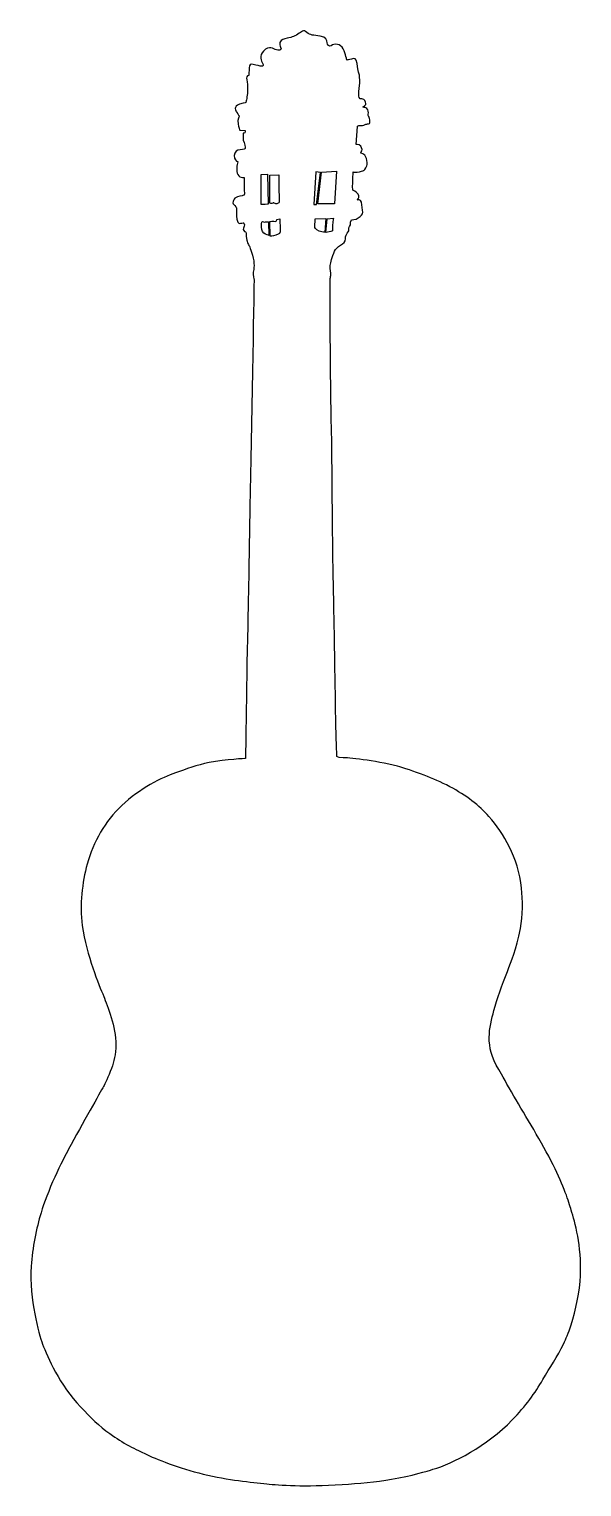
# Model space of a CAD drawing. Header units: centimetres. Extents: x -4 to 4, y -10.6 to 10.6.
import ezdxf

# ---------------------------------------------------------------- set-up
doc = ezdxf.new("R2010")
doc.units = ezdxf.units.CM
doc.header["$MEASUREMENT"] = 0
doc.layers.add('Camada 1', color=7, linetype='Continuous')

msp = doc.modelspace()

# ---------------------------------------------------------------- linework, layer by layer
at = {"layer": 'Camada 1'}
msp.add_open_spline([(-1.00532, 7.89886), (-1.00291, 7.92394), (-1.0058, 7.97329), (-1.0058, 7.97329), (-1.0058, 7.97329), (-1.0058, 7.97329), (-1.01802, 8.00274), (-1.04488, 8.0242), (-1.04488, 8.0242), (-1.07181, 8.04566), (-1.04742, 8.12257), (-0.98908, 8.13445), (-0.98908, 8.13445), (-0.94458, 8.14339), (-0.89288, 8.16017), (-0.89288, 8.16017), (-0.89288, 8.16017), (-0.89288, 8.16017), (-0.88211, 8.17176), (-0.89127, 8.21997), (-0.89127, 8.21997), (-0.90043, 8.26818), (-0.89132, 8.32821), (-0.89132, 8.32821), (-0.89132, 8.32821), (-0.89132, 8.32821), (-0.89428, 8.41401), (-0.89428, 8.41401), (-0.89428, 8.41401), (-0.89428, 8.41401), (-0.93545, 8.41631), (-0.95447, 8.42679), (-0.95447, 8.42679), (-1.00934, 8.45711), (-1.00067, 8.54186), (-0.99752, 8.57744), (-0.99752, 8.57744), (-0.99442, 8.60951), (-0.9845, 8.64602), (-0.9845, 8.64602), (-0.9845, 8.64602), (-0.9845, 8.64602), (-1.01818, 8.64861), (-1.03477, 8.69653), (-1.03477, 8.69653), (-1.05136, 8.7445), (-1.02363, 8.80522), (-0.98278, 8.81038), (-0.98278, 8.81038), (-0.94185, 8.81554), (-0.88264, 8.8288), (-0.88264, 8.8288), (-0.88264, 8.8288), (-0.88264, 8.8288), (-0.86904, 8.86661), (-0.8933, 8.92172), (-0.8933, 8.92172), (-0.91762, 8.97691), (-0.90698, 8.99221), (-0.90775, 9.01456), (-0.90775, 9.01456), (-0.90775, 9.01456), (-0.90921, 9.0556), (-0.90921, 9.0556), (-0.90921, 9.0556), (-0.90921, 9.0556), (-0.89111, 9.0525), (-0.88402, 9.06094), (-0.88402, 9.06094), (-0.87524, 9.0715), (-0.87696, 9.09404), (-0.87696, 9.09404), (-0.87696, 9.09404), (-0.87696, 9.09404), (-0.95551, 9.0988), (-0.95551, 9.0988), (-0.95551, 9.0988), (-0.95551, 9.0988), (-0.9748, 9.15058), (-0.98099, 9.18746), (-0.98099, 9.18746), (-0.99488, 9.26533), (-0.96265, 9.30377), (-0.96265, 9.30377), (-0.96265, 9.30377), (-0.96265, 9.30377), (-0.9785, 9.32938), (-0.99805, 9.35486), (-0.99805, 9.35486), (-1.01763, 9.38034), (-1.05711, 9.44244), (-0.96119, 9.47559), (-0.96119, 9.47559), (-0.86874, 9.50726), (-0.86816, 9.4826), (-0.86208, 9.52385), (-0.86208, 9.52385), (-0.85613, 9.56513), (-0.84007, 9.64035), (-0.84271, 9.71488), (-0.84271, 9.71488), (-0.8453, 9.78949), (-0.85774, 9.82638), (-0.85877, 9.85617), (-0.85877, 9.85617), (-0.8598, 9.88602), (-0.82652, 9.89461), (-0.82652, 9.89461), (-0.82652, 9.89461), (-0.82652, 9.89461), (-0.82512, 9.96187), (-0.81919, 10.0032), (-0.81919, 10.0032), (-0.8131, 10.04448), (-0.8139, 10.06686), (-0.76122, 10.05371), (-0.76122, 10.05371), (-0.70849, 10.04067), (-0.66698, 10.0272), (-0.64086, 10.0281), (-0.64086, 10.0281), (-0.61477, 10.02903), (-0.60742, 10.03299), (-0.63149, 10.08067), (-0.63149, 10.08067), (-0.65554, 10.12843), (-0.67856, 10.20693), (-0.5822, 10.27281), (-0.5822, 10.27281), (-0.50206, 10.32792), (-0.45853, 10.25847), (-0.40633, 10.2603), (-0.40633, 10.2603), (-0.35415, 10.26207), (-0.35045, 10.26226), (-0.3668, 10.30271), (-0.3668, 10.30271), (-0.38315, 10.34316), (-0.39641, 10.40248), (-0.30383, 10.42437), (-0.30383, 10.42437), (-0.21133, 10.44622), (-0.17432, 10.45509), (-0.11584, 10.49065), (-0.11584, 10.49065), (-0.05737, 10.52634), (-0.04004, 10.5642), (0.01386, 10.51761), (0.01386, 10.51761), (0.06773, 10.47091), (0.10848, 10.47985), (0.20976, 10.46469), (0.20976, 10.46469), (0.29723, 10.45159), (0.30916, 10.39719), (0.3102, 10.36735), (0.3102, 10.36735), (0.31123, 10.33756), (0.34174, 10.30618), (0.36769, 10.32459), (0.36769, 10.32459), (0.41135, 10.35597), (0.50453, 10.35925), (0.54102, 10.27839), (0.54102, 10.27839), (0.5774, 10.19753), (0.59518, 10.11599), (0.59518, 10.11599), (0.59518, 10.11599), (0.59518, 10.11599), (0.63595, 10.12372), (0.65974, 10.13089), (0.65974, 10.13089), (0.70054, 10.1433), (0.73486, 10.15121), (0.74234, 10.06892), (0.74234, 10.06892), (0.75438, 9.93867), (0.77737, 9.92075), (0.77872, 9.8835), (0.77872, 9.8835), (0.78002, 9.84619), (0.78457, 9.82397), (0.78227, 9.78277), (0.78227, 9.78277), (0.77997, 9.74168), (0.76745, 9.6703), (0.76907, 9.62553), (0.76907, 9.62553), (0.77063, 9.58082), (0.76793, 9.55086), (0.81267, 9.5524), (0.81267, 9.5524), (0.85741, 9.55394), (0.86638, 9.50948), (0.87085, 9.48721), (0.87085, 9.48721), (0.87545, 9.46501), (0.85344, 9.45303), (0.83503, 9.4449), (0.83503, 9.4449), (0.81669, 9.4368), (0.83942, 9.42638), (0.85813, 9.42707), (0.85813, 9.42707), (0.8767, 9.42771), (0.89612, 9.40596), (0.90459, 9.37646), (0.90459, 9.37646), (0.91308, 9.34685), (0.89938, 9.31275), (0.89938, 9.31275), (0.89938, 9.31275), (0.89938, 9.31275), (0.92253, 9.29119), (0.9233, 9.2688), (0.9233, 9.2688), (0.92412, 9.24642), (0.94039, 9.20596), (0.92206, 9.19787), (0.92206, 9.19787), (0.9037, 9.18972), (0.88512, 9.18909), (0.87018, 9.18858), (0.87018, 9.18858), (0.85526, 9.188), (0.83764, 9.1576), (0.7925, 9.16723), (0.7925, 9.16723), (0.75607, 9.1748), (0.74816, 9.15442), (0.74816, 9.15442), (0.74816, 9.15442), (0.74816, 9.15442), (0.73115, 8.89256), (0.73115, 8.89256), (0.73115, 8.89256), (0.73115, 8.89256), (0.80928, 8.9006), (0.81449, 8.8229), (0.81449, 8.8229), (0.81642, 8.79589), (0.79152, 8.76771), (0.79152, 8.76771), (0.79152, 8.76771), (0.79152, 8.76771), (0.85841, 8.7738), (0.88013, 8.68868), (0.88013, 8.68868), (0.88876, 8.65465), (0.89728, 8.60994), (0.88592, 8.58155), (0.88592, 8.58155), (0.86877, 8.53874), (0.84134, 8.51562), (0.84134, 8.51562), (0.84134, 8.51562), (0.84134, 8.51562), (0.82298, 8.50752), (0.7785, 8.49847), (0.7785, 8.49847), (0.73402, 8.48953), (0.68531, 8.49524), (0.68531, 8.49524), (0.68531, 8.49524), (0.68531, 8.49524), (0.68145, 8.39057), (0.68145, 8.39057), (0.68145, 8.39057), (0.68145, 8.39057), (0.68277, 8.35326), (0.68277, 8.35326), (0.68277, 8.35326), (0.6833, 8.33836), (0.67756, 8.28963), (0.67756, 8.28963), (0.67756, 8.28963), (0.67756, 8.28963), (0.67962, 8.23002), (0.67962, 8.23002), (0.67962, 8.23002), (0.67962, 8.23002), (0.70222, 8.22338), (0.70222, 8.22338), (0.70222, 8.22338), (0.70222, 8.22338), (0.76802, 8.18274), (0.77022, 8.14729), (0.77022, 8.14729), (0.77242, 8.11194), (0.74434, 8.0867), (0.74434, 8.0867), (0.74434, 8.0867), (0.74434, 8.0867), (0.79585, 8.10713), (0.80504, 8.05892), (0.80504, 8.05892), (0.81417, 8.01071), (0.82398, 7.94391), (0.82512, 7.91028), (0.82512, 7.91028), (0.82628, 7.87676), (0.7971, 7.85707), (0.76072, 7.82971), (0.76072, 7.82971), (0.72434, 7.80227), (0.66097, 7.8001), (0.66097, 7.8001), (0.66097, 7.8001), (0.66097, 7.8001), (0.64711, 7.76967), (0.64711, 7.76967), (0.64711, 7.76967), (0.64711, 7.76967), (0.65581, 7.73639), (0.63446, 7.7058), (0.63446, 7.7058), (0.61311, 7.67521), (0.63271, 7.64973), (0.61483, 7.62666), (0.61483, 7.62666), (0.59694, 7.60369), (0.57226, 7.56176), (0.57363, 7.5245), (0.57363, 7.5245), (0.57487, 7.48719), (0.54241, 7.45621), (0.50217, 7.43235), (0.50217, 7.43235), (0.46195, 7.40859), (0.42489, 7.38724), (0.39152, 7.28664), (0.39152, 7.28664), (0.33069, 7.10535), (0.35794, 7.0727), (0.35794, 7.0727), (0.35794, 7.0727), (0.35794, 7.0727), (0.36278, 7.04815), (0.36175, 7.00986), (0.36175, 7.00986), (0.36151, 6.99208), (0.35394, 6.97411), (0.35479, 6.94938), (0.35479, 6.94938), (0.35558, 6.9261), (0.35085, 6.69469), (0.3522, 6.44162), (0.3522, 6.44162), (0.35559, 5.84422), (0.36654, 4.90259), (0.374, 4.68772), (0.374, 4.68772), (0.37895, 4.54746), (0.38085, 4.00504), (0.38665, 3.41142), (0.38665, 3.41142), (0.39358, 2.71099), (0.41176, 1.95732), (0.41345, 1.84818), (0.41345, 1.84818), (0.41596, 1.69565), (0.42951, 0.72696), (0.44107, 0.27002), (0.44107, 0.27002), (0.4448, 0.12286), (0.45073, 0.03139), (0.45073, 0.03139), (0.45073, 0.03139), (0.45073, 0.03139), (0.44033, 0.00866), (0.54114, 0.00845), (0.54114, 0.00845), (0.59242, 0.00832), (0.99916, -0.02851), (1.32664, -0.11458), (1.32664, -0.11458), (1.41538, -0.13789), (1.57135, -0.18935), (1.71367, -0.24388), (1.71367, -0.24388), (1.84279, -0.29354), (1.95608, -0.34365), (2.08575, -0.41178), (2.08575, -0.41178), (2.32197, -0.53561), (2.51607, -0.68364), (2.65344, -0.84363), (2.65344, -0.84363), (2.86915, -1.09483), (3.07643, -1.42712), (3.12413, -1.88294), (3.12413, -1.88294), (3.1417, -2.05198), (3.14847, -2.2795), (3.1095, -2.46658), (3.1095, -2.46658), (3.04378, -2.78268), (2.98123, -2.92976), (2.92016, -3.08986), (2.92016, -3.08986), (2.84724, -3.28023), (2.76623, -3.49118), (2.7254, -3.65221), (2.7254, -3.65221), (2.6597, -3.90843), (2.58639, -4.161), (2.79636, -4.50838), (2.79636, -4.50838), (2.84412, -4.5872), (2.91603, -4.72817), (3.01464, -4.89507), (3.01464, -4.89507), (3.18694, -5.18677), (3.41874, -5.56597), (3.58381, -5.89041), (3.58381, -5.89041), (3.74039, -6.19783), (3.81045, -6.42775), (3.8454, -6.54742), (3.8454, -6.54742), (3.89652, -6.7213), (3.99955, -7.05973), (3.97976, -7.49558), (3.97976, -7.49558), (3.96928, -7.72275), (3.91036, -8.00149), (3.84601, -8.2081), (3.84601, -8.2081), (3.80807, -8.32991), (3.7656, -8.41911), (3.7374, -8.4775), (3.7374, -8.4775), (3.64236, -8.67469), (3.53798, -8.82564), (3.43583, -9.00021), (3.43583, -9.00021), (3.32063, -9.19669), (3.18686, -9.38552), (2.99234, -9.58613), (2.99234, -9.58613), (2.62481, -9.96491), (2.1262, -10.22118), (1.84167, -10.30212), (1.84167, -10.30212), (1.76544, -10.32371), (1.53026, -10.39647), (1.24392, -10.44574), (1.24392, -10.44574), (1.01871, -10.48434), (0.76198, -10.50712), (0.52759, -10.5216), (0.52759, -10.5216), (-0.02216, -10.55592), (-0.38152, -10.53327), (-0.5658, -10.51308), (-0.5658, -10.51308), (-0.79713, -10.48787), (-1.1147, -10.4595), (-1.48893, -10.36994), (-1.48893, -10.36994), (-1.82437, -10.28948), (-2.18732, -10.14901), (-2.32401, -10.07797), (-2.32401, -10.07797), (-2.3646, -10.05699), (-2.47059, -10.00939), (-2.56047, -9.96076), (-2.56047, -9.96076), (-2.6558, -9.90903), (-2.737, -9.85466), (-2.83881, -9.78428), (-2.83881, -9.78428), (-2.99801, -9.67405), (-3.11414, -9.55428), (-3.26262, -9.39868), (-3.26262, -9.39868), (-3.56678, -9.07959), (-3.74273, -8.67718), (-3.81266, -8.48737), (-3.81266, -8.48737), (-3.86904, -8.33322), (-4.00829, -7.84695), (-3.97816, -7.35897), (-3.97816, -7.35897), (-3.96186, -7.09264), (-3.90471, -6.81038), (-3.83566, -6.58382), (-3.83566, -6.58382), (-3.79428, -6.44751), (-3.7175, -6.24719), (-3.63807, -6.07032), (-3.63807, -6.07032), (-3.55687, -5.88993), (-3.47302, -5.7339), (-3.43688, -5.66575), (-3.43688, -5.66575), (-3.23844, -5.28986), (-2.97571, -4.83697), (-2.93142, -4.75701), (-2.93142, -4.75701), (-2.91316, -4.72388), (-2.85792, -4.61019), (-2.8158, -4.49378), (-2.8158, -4.49378), (-2.77878, -4.39094), (-2.75331, -4.29251), (-2.7518, -4.14993), (-2.7518, -4.14993), (-2.74915, -3.89765), (-2.87645, -3.58407), (-2.92852, -3.45029), (-2.92852, -3.45029), (-2.99668, -3.27511), (-3.17752, -2.86614), (-3.238, -2.42254), (-3.238, -2.42254), (-3.27935, -2.12023), (-3.24104, -1.80114), (-3.16717, -1.53227), (-3.16717, -1.53227), (-3.07816, -1.20837), (-2.90886, -0.91267), (-2.66568, -0.68277), (-2.66568, -0.68277), (-2.41046, -0.44166), (-2.0791, -0.27282), (-1.88836, -0.21089), (-1.88836, -0.21089), (-1.73099, -0.15964), (-1.58189, -0.09569), (-1.40084, -0.06251), (-1.40084, -0.06251), (-1.15279, -0.01721), (-0.87292, -0.00367), (-0.87292, -0.00367), (-0.87292, -0.00367), (-0.87292, -0.00367), (-0.85858, 1.18976), (-0.83781, 2.08437), (-0.83781, 2.08437), (-0.8276, 2.52059), (-0.82347, 2.89683), (-0.82127, 3.00705), (-0.82127, 3.00705), (-0.8195, 3.09669), (-0.81421, 3.45364), (-0.80553, 3.8739), (-0.80553, 3.8739), (-0.78174, 5.02875), (-0.74941, 6.93693), (-0.74941, 6.93693), (-0.74941, 6.93693), (-0.74941, 6.93693), (-0.76669, 7.0035), (-0.76068, 7.04475), (-0.76068, 7.04475), (-0.75462, 7.08603), (-0.7352, 7.16889), (-0.77304, 7.29071), (-0.77304, 7.29071), (-0.81085, 7.41255), (-0.81458, 7.41244), (-0.83863, 7.46018), (-0.83863, 7.46018), (-0.86273, 7.50781), (-0.86676, 7.62338), (-0.86676, 7.62338), (-0.86676, 7.62338), (-0.86676, 7.62338), (-0.9047, 7.64071), (-0.90547, 7.66315), (-0.90547, 7.66315), (-0.90624, 7.68548), (-0.88825, 7.70482), (-0.88904, 7.72713), (-0.88904, 7.72713), (-0.88983, 7.74951), (-0.90145, 7.76031), (-0.90145, 7.76031), (-0.90145, 7.76031), (-0.90145, 7.76031), (-0.94574, 7.74758), (-0.96458, 7.75068), (-0.96458, 7.75068), (-0.99982, 7.75646), (-1.00948, 7.85229), (-1.00532, 7.89886)], degree=3, knots=[0, 0, 0, 0, 0.00675676, 0.00675676, 0.00675676, 0.00675676, 0.01351351, 0.01351351, 0.01351351, 0.01351351, 0.02027027, 0.02027027, 0.02027027, 0.02027027, 0.02702703, 0.02702703, 0.02702703, 0.02702703, 0.03378378, 0.03378378, 0.03378378, 0.03378378, 0.04054054, 0.04054054, 0.04054054, 0.04054054, 0.0472973, 0.0472973, 0.0472973, 0.0472973, 0.05405405, 0.05405405, 0.05405405, 0.05405405, 0.06081081, 0.06081081, 0.06081081, 0.06081081, 0.06756757, 0.06756757, 0.06756757, 0.06756757, 0.07432432, 0.07432432, 0.07432432, 0.07432432, 0.08108108, 0.08108108, 0.08108108, 0.08108108, 0.08783784, 0.08783784, 0.08783784, 0.08783784, 0.09459459, 0.09459459, 0.09459459, 0.09459459, 0.10135135, 0.10135135, 0.10135135, 0.10135135, 0.10810811, 0.10810811, 0.10810811, 0.10810811, 0.11486486, 0.11486486, 0.11486486, 0.11486486, 0.12162162, 0.12162162, 0.12162162, 0.12162162, 0.12837838, 0.12837838, 0.12837838, 0.12837838, 0.13513514, 0.13513514, 0.13513514, 0.13513514, 0.14189189, 0.14189189, 0.14189189, 0.14189189, 0.14864865, 0.14864865, 0.14864865, 0.14864865, 0.15540541, 0.15540541, 0.15540541, 0.15540541, 0.16216216, 0.16216216, 0.16216216, 0.16216216, 0.16891892, 0.16891892, 0.16891892, 0.16891892, 0.17567568, 0.17567568, 0.17567568, 0.17567568, 0.18243243, 0.18243243, 0.18243243, 0.18243243, 0.18918919, 0.18918919, 0.18918919, 0.18918919, 0.19594595, 0.19594595, 0.19594595, 0.19594595, 0.2027027, 0.2027027, 0.2027027, 0.2027027, 0.20945946, 0.20945946, 0.20945946, 0.20945946, 0.21621622, 0.21621622, 0.21621622, 0.21621622, 0.22297297, 0.22297297, 0.22297297, 0.22297297, 0.22972973, 0.22972973, 0.22972973, 0.22972973, 0.23648649, 0.23648649, 0.23648649, 0.23648649, 0.24324324, 0.24324324, 0.24324324, 0.24324324, 0.25, 0.25, 0.25, 0.25, 0.25675676, 0.25675676, 0.25675676, 0.25675676, 0.26351351, 0.26351351, 0.26351351, 0.26351351, 0.27027027, 0.27027027, 0.27027027, 0.27027027, 0.27702703, 0.27702703, 0.27702703, 0.27702703, 0.28378378, 0.28378378, 0.28378378, 0.28378378, 0.29054054, 0.29054054, 0.29054054, 0.29054054, 0.2972973, 0.2972973, 0.2972973, 0.2972973, 0.30405405, 0.30405405, 0.30405405, 0.30405405, 0.31081081, 0.31081081, 0.31081081, 0.31081081, 0.31756757, 0.31756757, 0.31756757, 0.31756757, 0.32432432, 0.32432432, 0.32432432, 0.32432432, 0.33108108, 0.33108108, 0.33108108, 0.33108108, 0.33783784, 0.33783784, 0.33783784, 0.33783784, 0.34459459, 0.34459459, 0.34459459, 0.34459459, 0.35135135, 0.35135135, 0.35135135, 0.35135135, 0.35810811, 0.35810811, 0.35810811, 0.35810811, 0.36486486, 0.36486486, 0.36486486, 0.36486486, 0.37162162, 0.37162162, 0.37162162, 0.37162162, 0.37837838, 0.37837838, 0.37837838, 0.37837838, 0.38513514, 0.38513514, 0.38513514, 0.38513514, 0.39189189, 0.39189189, 0.39189189, 0.39189189, 0.39864865, 0.39864865, 0.39864865, 0.39864865, 0.40540541, 0.40540541, 0.40540541, 0.40540541, 0.41216216, 0.41216216, 0.41216216, 0.41216216, 0.41891892, 0.41891892, 0.41891892, 0.41891892, 0.42567568, 0.42567568, 0.42567568, 0.42567568, 0.43243243, 0.43243243, 0.43243243, 0.43243243, 0.43918919, 0.43918919, 0.43918919, 0.43918919, 0.44594595, 0.44594595, 0.44594595, 0.44594595, 0.4527027, 0.4527027, 0.4527027, 0.4527027, 0.45945946, 0.45945946, 0.45945946, 0.45945946, 0.46621622, 0.46621622, 0.46621622, 0.46621622, 0.47297297, 0.47297297, 0.47297297, 0.47297297, 0.47972973, 0.47972973, 0.47972973, 0.47972973, 0.48648649, 0.48648649, 0.48648649, 0.48648649, 0.49324324, 0.49324324, 0.49324324, 0.49324324, 0.5, 0.5, 0.5, 0.5, 0.50675676, 0.50675676, 0.50675676, 0.50675676, 0.51351351, 0.51351351, 0.51351351, 0.51351351, 0.52027027, 0.52027027, 0.52027027, 0.52027027, 0.52702703, 0.52702703, 0.52702703, 0.52702703, 0.53378378, 0.53378378, 0.53378378, 0.53378378, 0.54054054, 0.54054054, 0.54054054, 0.54054054, 0.5472973, 0.5472973, 0.5472973, 0.5472973, 0.55405405, 0.55405405, 0.55405405, 0.55405405, 0.56081081, 0.56081081, 0.56081081, 0.56081081, 0.56756757, 0.56756757, 0.56756757, 0.56756757, 0.57432432, 0.57432432, 0.57432432, 0.57432432, 0.58108108, 0.58108108, 0.58108108, 0.58108108, 0.58783784, 0.58783784, 0.58783784, 0.58783784, 0.59459459, 0.59459459, 0.59459459, 0.59459459, 0.60135135, 0.60135135, 0.60135135, 0.60135135, 0.60810811, 0.60810811, 0.60810811, 0.60810811, 0.61486486, 0.61486486, 0.61486486, 0.61486486, 0.62162162, 0.62162162, 0.62162162, 0.62162162, 0.62837838, 0.62837838, 0.62837838, 0.62837838, 0.63513514, 0.63513514, 0.63513514, 0.63513514, 0.64189189, 0.64189189, 0.64189189, 0.64189189, 0.64864865, 0.64864865, 0.64864865, 0.64864865, 0.65540541, 0.65540541, 0.65540541, 0.65540541, 0.66216216, 0.66216216, 0.66216216, 0.66216216, 0.66891892, 0.66891892, 0.66891892, 0.66891892, 0.67567568, 0.67567568, 0.67567568, 0.67567568, 0.68243243, 0.68243243, 0.68243243, 0.68243243, 0.68918919, 0.68918919, 0.68918919, 0.68918919, 0.69594595, 0.69594595, 0.69594595, 0.69594595, 0.7027027, 0.7027027, 0.7027027, 0.7027027, 0.70945946, 0.70945946, 0.70945946, 0.70945946, 0.71621622, 0.71621622, 0.71621622, 0.71621622, 0.72297297, 0.72297297, 0.72297297, 0.72297297, 0.72972973, 0.72972973, 0.72972973, 0.72972973, 0.73648649, 0.73648649, 0.73648649, 0.73648649, 0.74324324, 0.74324324, 0.74324324, 0.74324324, 0.75, 0.75, 0.75, 0.75, 0.75675676, 0.75675676, 0.75675676, 0.75675676, 0.76351351, 0.76351351, 0.76351351, 0.76351351, 0.77027027, 0.77027027, 0.77027027, 0.77027027, 0.77702703, 0.77702703, 0.77702703, 0.77702703, 0.78378378, 0.78378378, 0.78378378, 0.78378378, 0.79054054, 0.79054054, 0.79054054, 0.79054054, 0.7972973, 0.7972973, 0.7972973, 0.7972973, 0.80405405, 0.80405405, 0.80405405, 0.80405405, 0.81081081, 0.81081081, 0.81081081, 0.81081081, 0.81756757, 0.81756757, 0.81756757, 0.81756757, 0.82432432, 0.82432432, 0.82432432, 0.82432432, 0.83108108, 0.83108108, 0.83108108, 0.83108108, 0.83783784, 0.83783784, 0.83783784, 0.83783784, 0.84459459, 0.84459459, 0.84459459, 0.84459459, 0.85135135, 0.85135135, 0.85135135, 0.85135135, 0.85810811, 0.85810811, 0.85810811, 0.85810811, 0.86486486, 0.86486486, 0.86486486, 0.86486486, 0.87162162, 0.87162162, 0.87162162, 0.87162162, 0.87837838, 0.87837838, 0.87837838, 0.87837838, 0.88513514, 0.88513514, 0.88513514, 0.88513514, 0.89189189, 0.89189189, 0.89189189, 0.89189189, 0.89864865, 0.89864865, 0.89864865, 0.89864865, 0.90540541, 0.90540541, 0.90540541, 0.90540541, 0.91216216, 0.91216216, 0.91216216, 0.91216216, 0.91891892, 0.91891892, 0.91891892, 0.91891892, 0.92567568, 0.92567568, 0.92567568, 0.92567568, 0.93243243, 0.93243243, 0.93243243, 0.93243243, 0.93918919, 0.93918919, 0.93918919, 0.93918919, 0.94594595, 0.94594595, 0.94594595, 0.94594595, 0.9527027, 0.9527027, 0.9527027, 0.9527027, 0.95945946, 0.95945946, 0.95945946, 0.95945946, 0.96621622, 0.96621622, 0.96621622, 0.96621622, 0.97297297, 0.97297297, 0.97297297, 0.97297297, 0.97972973, 0.97972973, 0.97972973, 0.97972973, 0.98648649, 0.98648649, 0.98648649, 0.98648649, 1, 1, 1, 1], dxfattribs=at)
at = {"layer": 'Camada 1', "color": 7}
for points, knots in [([(-0.55635, 8.46313), (-0.55635, 8.46313), (-0.64589, 8.4599), (-0.64589, 8.4599), (-0.64589, 8.4599), (-0.64589, 8.4599), (-0.64782, 8.02191), (-0.64782, 8.02191), (-0.64782, 8.02191), (-0.64782, 8.02191), (-0.62303, 8.02019), (-0.59075, 8.02387), (-0.59075, 8.02387), (-0.55842, 8.0276), (-0.54352, 8.02813), (-0.54352, 8.02813), (-0.54352, 8.02813), (-0.54352, 8.02813), (-0.55635, 8.46313), (-0.55635, 8.46313)], [0, 0, 0, 0, 0.16666667, 0.16666667, 0.16666667, 0.16666667, 0.33333333, 0.33333333, 0.33333333, 0.33333333, 0.5, 0.5, 0.5, 0.5, 0.66666667, 0.66666667, 0.66666667, 0.66666667, 1, 1, 1, 1]), ([(-0.52087, 8.44935), (-0.52087, 8.44935), (-0.52169, 8.04385), (-0.52169, 8.04385), (-0.52169, 8.04385), (-0.52169, 8.04385), (-0.49401, 8.03477), (-0.47941, 8.04271), (-0.47941, 8.04271), (-0.46473, 8.05075), (-0.46491, 8.0484), (-0.44454, 8.03903), (-0.44454, 8.03903), (-0.42414, 8.02972), (-0.42644, 8.0299), (-0.40956, 8.04027), (-0.40956, 8.04027), (-0.39268, 8.05064), (-0.38485, 8.04091), (-0.38625, 8.0808), (-0.38625, 8.0808), (-0.38763, 8.12062), (-0.39181, 8.45389), (-0.39181, 8.45389), (-0.39181, 8.45389), (-0.39181, 8.45389), (-0.52087, 8.44935), (-0.52087, 8.44935)], [0, 0, 0, 0, 0.125, 0.125, 0.125, 0.125, 0.25, 0.25, 0.25, 0.25, 0.375, 0.375, 0.375, 0.375, 0.5, 0.5, 0.5, 0.5, 0.625, 0.625, 0.625, 0.625, 0.75, 0.75, 0.75, 0.75, 1, 1, 1, 1]), ([(0.21163, 8.48758), (0.21163, 8.48758), (0.15577, 8.02274), (0.15577, 8.02274), (0.15577, 8.02274), (0.15577, 8.02274), (0.11847, 8.02136), (0.11847, 8.02136), (0.11847, 8.02136), (0.11847, 8.02136), (0.1468, 8.4951), (0.1468, 8.4951), (0.1468, 8.4951), (0.1468, 8.4951), (0.21163, 8.48758), (0.21163, 8.48758)], [0, 0, 0, 0, 0.2, 0.2, 0.2, 0.2, 0.4, 0.4, 0.4, 0.4, 0.6, 0.6, 0.6, 0.6, 1, 1, 1, 1]), ([(0.22642, 8.49044), (0.22642, 8.49044), (0.17525, 8.03319), (0.17525, 8.03319), (0.17525, 8.03319), (0.17525, 8.03319), (0.41409, 8.03411), (0.41409, 8.03411), (0.41409, 8.03411), (0.41409, 8.03411), (0.44496, 8.50549), (0.44496, 8.50549), (0.44496, 8.50549), (0.44496, 8.50549), (0.22642, 8.49044), (0.22642, 8.49044)], [0, 0, 0, 0, 0.2, 0.2, 0.2, 0.2, 0.4, 0.4, 0.4, 0.4, 0.6, 0.6, 0.6, 0.6, 1, 1, 1, 1]), ([(-0.37694, 7.81488), (-0.37694, 7.81488), (-0.41896, 7.8085), (-0.41896, 7.8085), (-0.41896, 7.8085), (-0.41896, 7.8085), (-0.4201, 7.77365), (-0.44523, 7.77768), (-0.44523, 7.77768), (-0.47026, 7.78175), (-0.4778, 7.78406), (-0.49264, 7.78096), (-0.49264, 7.78096), (-0.50743, 7.77786), (-0.52235, 7.77734), (-0.52235, 7.77734), (-0.52235, 7.77734), (-0.52235, 7.77734), (-0.51502, 7.56626), (-0.51502, 7.56626), (-0.51502, 7.56626), (-0.51502, 7.56626), (-0.48734, 7.55689), (-0.43334, 7.57888), (-0.43334, 7.57888), (-0.37929, 7.60081), (-0.36947, 7.60113), (-0.37161, 7.66082), (-0.37161, 7.66082), (-0.37161, 7.66082), (-0.37694, 7.81488), (-0.37694, 7.81488)], [0, 0, 0, 0, 0.11111111, 0.11111111, 0.11111111, 0.11111111, 0.22222222, 0.22222222, 0.22222222, 0.22222222, 0.33333333, 0.33333333, 0.33333333, 0.33333333, 0.44444444, 0.44444444, 0.44444444, 0.44444444, 0.55555556, 0.55555556, 0.55555556, 0.55555556, 0.66666667, 0.66666667, 0.66666667, 0.66666667, 0.77777778, 0.77777778, 0.77777778, 0.77777778, 1, 1, 1, 1]), ([(0.29235, 7.81845), (0.29235, 7.81845), (0.13574, 7.8153), (0.13574, 7.8153), (0.13574, 7.8153), (0.13574, 7.8153), (0.12992, 7.69335), (0.12992, 7.69335), (0.12992, 7.69335), (0.12992, 7.69335), (0.13611, 7.6634), (0.19416, 7.63816), (0.19416, 7.63816), (0.25218, 7.61292), (0.27679, 7.62382), (0.27679, 7.62382), (0.27679, 7.62382), (0.27679, 7.62382), (0.29235, 7.81845), (0.29235, 7.81845)], [0, 0, 0, 0, 0.16666667, 0.16666667, 0.16666667, 0.16666667, 0.33333333, 0.33333333, 0.33333333, 0.33333333, 0.5, 0.5, 0.5, 0.5, 0.66666667, 0.66666667, 0.66666667, 0.66666667, 1, 1, 1, 1]), ([(0.39901, 7.82448), (0.39901, 7.82448), (0.30971, 7.81649), (0.30971, 7.81649), (0.30971, 7.81649), (0.30971, 7.81649), (0.28936, 7.61673), (0.28936, 7.61673), (0.28936, 7.61673), (0.28936, 7.61673), (0.33362, 7.62575), (0.36082, 7.63419), (0.36082, 7.63419), (0.38799, 7.64263), (0.38826, 7.63747), (0.38686, 7.67729), (0.38686, 7.67729), (0.38551, 7.71714), (0.39901, 7.82448), (0.39901, 7.82448)], [0, 0, 0, 0, 0.16666667, 0.16666667, 0.16666667, 0.16666667, 0.33333333, 0.33333333, 0.33333333, 0.33333333, 0.5, 0.5, 0.5, 0.5, 0.66666667, 0.66666667, 0.66666667, 0.66666667, 1, 1, 1, 1]), ([(-0.54233, 7.77413), (-0.54233, 7.77413), (-0.5821, 7.77035), (-0.59929, 7.76976), (-0.59929, 7.76976), (-0.61657, 7.7692), (-0.64088, 7.7914), (-0.64078, 7.74854), (-0.64078, 7.74854), (-0.64057, 7.66872), (-0.64459, 7.63612), (-0.60863, 7.61014), (-0.60863, 7.61014), (-0.57278, 7.58408), (-0.53534, 7.57559), (-0.53534, 7.57559), (-0.53534, 7.57559), (-0.53534, 7.57559), (-0.54233, 7.77413), (-0.54233, 7.77413)], [0, 0, 0, 0, 0.16666667, 0.16666667, 0.16666667, 0.16666667, 0.33333333, 0.33333333, 0.33333333, 0.33333333, 0.5, 0.5, 0.5, 0.5, 0.66666667, 0.66666667, 0.66666667, 0.66666667, 1, 1, 1, 1])]:
    msp.add_open_spline(points, degree=3, knots=knots, dxfattribs=at)

doc.saveas('drawing.dxf')
